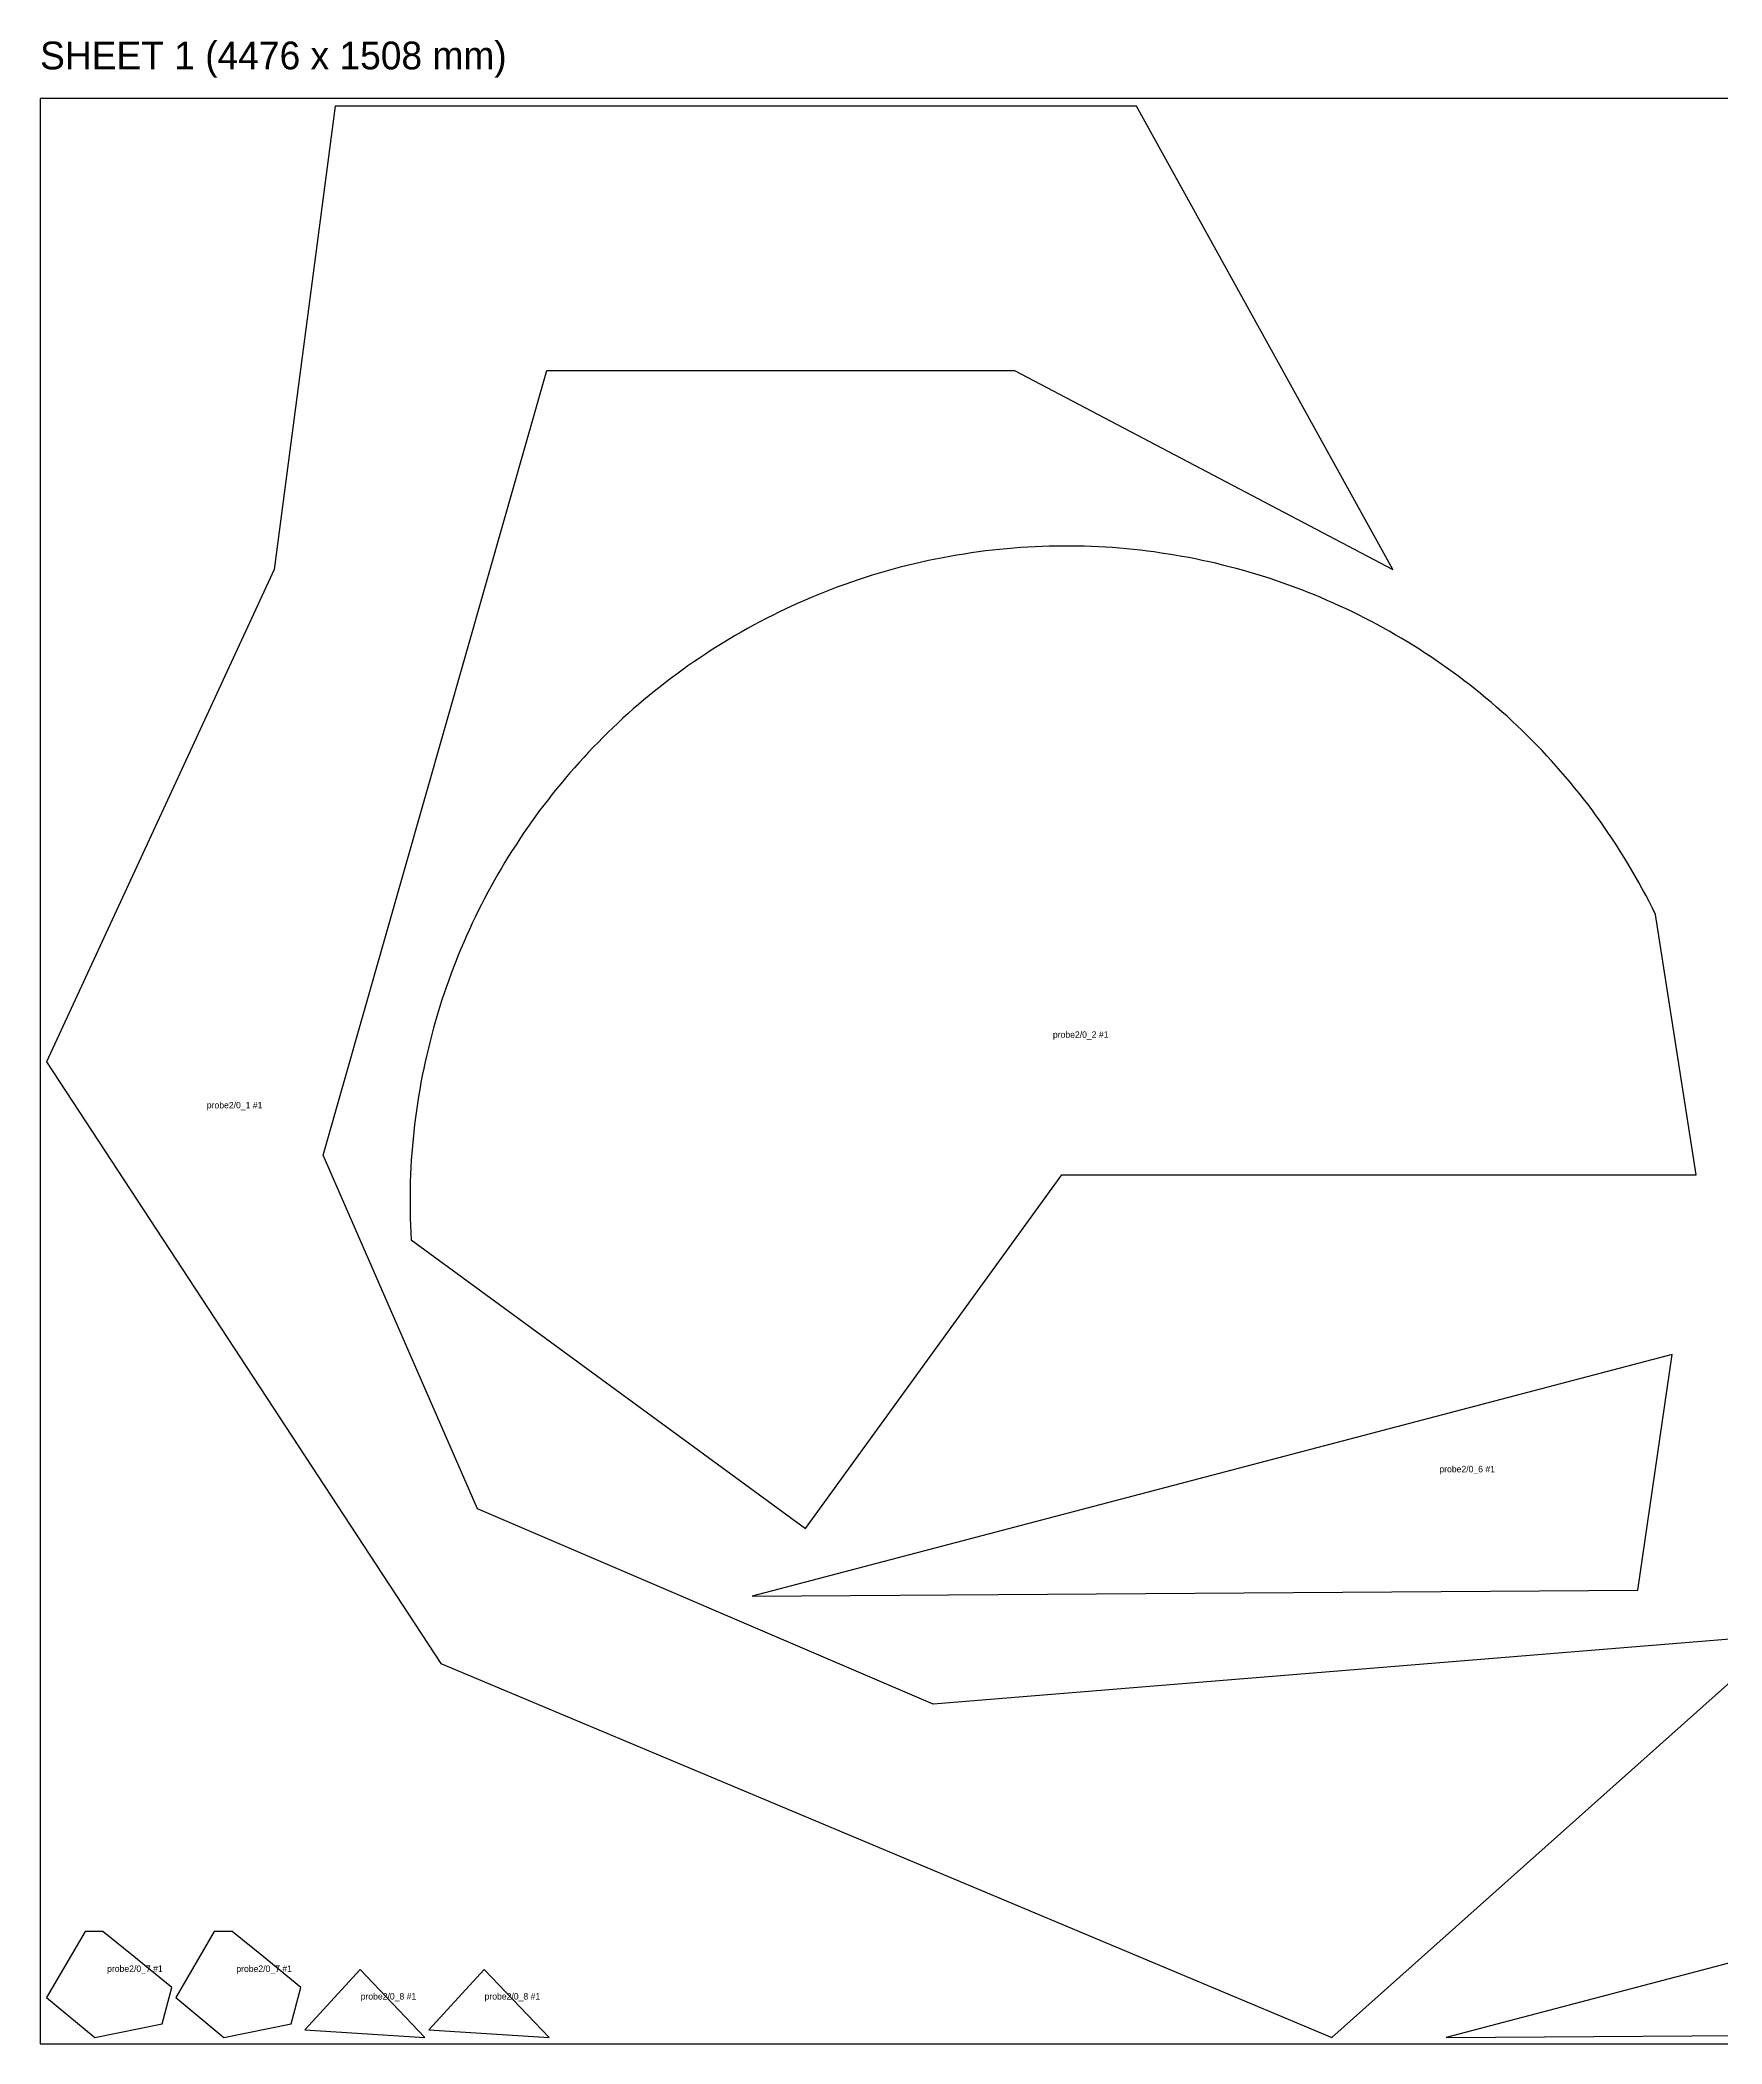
# Model space of a CAD drawing. Header units: millimetres. Extents: x 0 to 4476, y 0 to 1553.
# Drawn here: x 0 to 1304, y 0 to 1553 of the extents above; entities that cross this region are included whole.
import ezdxf

# ---------------------------------------------------------------- set-up
doc = ezdxf.new("R2010")
doc.units = ezdxf.units.MM
for name, color, linetype in [('PART_LABELS', 3, 'Continuous'), ('PART_S001_0001', 7, 'Continuous'), ('PART_S001_0005', 7, 'Continuous'), ('PART_S001_0011', 7, 'Continuous'), ('PART_S001_0012', 7, 'Continuous'), ('PART_S001_0013', 7, 'Continuous'), ('PART_S001_0014', 7, 'Continuous'), ('PART_S001_0015', 7, 'Continuous'), ('PART_S001_0016', 7, 'Continuous'), ('SHEET_BOUNDARY', 8, 'Continuous'), ('SHEET_LABELS', 6, 'Continuous')]:
    doc.layers.add(name, color=color, linetype=linetype)

msp = doc.modelspace()

# ---------------------------------------------------------------- linework, layer by layer
at = {"layer": 'PART_S001_0001'}
msp.add_lwpolyline([(850.3, 1502.1), (228.9, 1502.1), (181.6, 1142.8), (5, 761.4), (310.9, 295), (1001.6, 5), (1351.7, 317), (692.6, 263.4), (339.3, 414.7), (219.5, 688.9), (392.9, 1297.2), (755.6, 1297.2), (1049, 1142.8)], close=True, dxfattribs=at)
at = {"layer": 'PART_S001_0005'}
msp.add_lwpolyline([(287.7, 623.3), (593.6, 399.5), (792.3, 673.7), (1284.3, 673.7), (1252.8, 875.4), (1250.3, 880.5), (1247.7, 885.5), (1245.1, 890.6), (1242.4, 895.5), (1239.7, 900.4), (1237, 905.3), (1234.2, 910.2), (1231.3, 915), (1228.4, 919.8), (1225.4, 924.5), (1222.4, 929.2), (1219.4, 933.8), (1216.3, 938.4), (1213.2, 943), (1210, 947.5), (1206.7, 952), (1203.5, 956.5), (1200.2, 960.9), (1196.8, 965.2), (1193.4, 969.5), (1190, 973.8), (1186.5, 978), (1182.9, 982.2), (1179.4, 986.4), (1175.8, 990.5), (1172.1, 994.5), (1168.4, 998.5), (1164.7, 1002.5), (1160.9, 1006.4), (1157.1, 1010.3), (1153.3, 1014.2), (1149.4, 1018), (1145.5, 1021.7), (1141.5, 1025.4), (1137.6, 1029.1), (1133.5, 1032.7), (1129.5, 1036.2), (1125.4, 1039.8), (1121.2, 1043.2), (1117.1, 1046.7), (1112.9, 1050.1), (1108.6, 1053.4), (1104.4, 1056.7), (1100.1, 1059.9), (1095.8, 1063.1), (1091.4, 1066.3), (1087, 1069.4), (1082.6, 1072.4), (1078.1, 1075.4), (1073.6, 1078.4), (1069.1, 1081.3), (1064.6, 1084.2), (1060, 1087), (1055.4, 1089.7), (1050.8, 1092.4), (1046.1, 1095.1), (1041.5, 1097.7), (1036.8, 1100.3), (1032, 1102.8), (1027.3, 1105.3), (1022.5, 1107.7), (1017.7, 1110), (1012.8, 1112.4), (1008, 1114.6), (1003.1, 1116.8), (998.2, 1119), (993.3, 1121.1), (988.3, 1123.2), (983.3, 1125.2), (978.4, 1127.1), (973.3, 1129), (968.3, 1130.9), (963.3, 1132.7), (958.2, 1134.4), (953.1, 1136.1), (948, 1137.7), (942.9, 1139.3), (937.7, 1140.8), (932.5, 1142.3), (927.4, 1143.7), (922.2, 1145.1), (917, 1146.4), (911.7, 1147.7), (906.5, 1148.9), (901.2, 1150), (895.9, 1151.1), (890.7, 1152.2), (885.4, 1153.1), (880, 1154.1), (874.7, 1154.9), (869.4, 1155.7), (864, 1156.5), (858.7, 1157.2), (853.3, 1157.8), (847.9, 1158.4), (842.5, 1159), (837.1, 1159.4), (831.7, 1159.9), (826.3, 1160.2), (820.8, 1160.5), (815.4, 1160.7), (809.9, 1160.9), (804.5, 1161.1), (799, 1161.1), (793.5, 1161.1), (788.1, 1161.1), (782.6, 1161), (777.1, 1160.8), (771.6, 1160.6), (766.1, 1160.3), (760.6, 1159.9), (755.1, 1159.5), (749.6, 1159), (744.1, 1158.5), (738.6, 1157.9), (733.1, 1157.3), (727.6, 1156.5), (722.1, 1155.8), (716.6, 1154.9), (711, 1154), (705.5, 1153.1), (700, 1152), (694.5, 1150.9), (689, 1149.8), (683.5, 1148.6), (678, 1147.3), (672.5, 1146), (667, 1144.6), (661.5, 1143.1), (656.1, 1141.6), (650.6, 1140), (645.2, 1138.4), (639.9, 1136.7), (634.5, 1134.9), (629.2, 1133.1), (624, 1131.3), (618.7, 1129.4), (613.5, 1127.4), (608.3, 1125.4), (603.1, 1123.3), (598, 1121.2), (592.9, 1119), (587.9, 1116.8), (582.8, 1114.5), (577.8, 1112.2), (572.9, 1109.8), (567.9, 1107.3), (563, 1104.9), (558.2, 1102.3), (553.3, 1099.7), (548.5, 1097.1), (543.8, 1094.4), (539, 1091.7), (534.3, 1088.9), (529.7, 1086.1), (525, 1083.2), (520.4, 1080.3), (515.9, 1077.4), (511.4, 1074.3), (506.9, 1071.3), (502.4, 1068.2), (498, 1065), (493.7, 1061.8), (489.3, 1058.6), (485, 1055.3), (480.8, 1052), (476.5, 1048.6), (472.4, 1045.2), (468.2, 1041.8), (464.1, 1038.3), (460, 1034.8), (456, 1031.2), (452, 1027.6), (448.1, 1023.9), (444.2, 1020.2), (440.3, 1016.5), (436.5, 1012.7), (432.7, 1008.9), (429, 1005.1), (425.3, 1001.2), (421.6, 997.2), (418, 993.3), (414.4, 989.3), (410.9, 985.2), (407.4, 981.2), (404, 977.1), (400.6, 972.9), (397.2, 968.7), (393.9, 964.5), (390.6, 960.3), (387.4, 956), (384.2, 951.7), (381.1, 947.3), (378, 942.9), (375, 938.5), (372, 934.1), (369.1, 929.6), (366.2, 925.1), (363.3, 920.6), (360.5, 916), (357.7, 911.4), (355, 906.8), (352.4, 902.1), (349.8, 897.4), (347.2, 892.7), (344.7, 887.9), (342.2, 883.2), (339.8, 878.4), (337.4, 873.5), (335.1, 868.7), (332.9, 863.8), (330.7, 858.9), (328.5, 854), (326.4, 849), (324.3, 844), (322.3, 839), (320.4, 834), (318.5, 829), (316.6, 823.9), (314.8, 818.8), (313.1, 813.7), (311.4, 808.5), (309.7, 803.4), (308.2, 798.2), (306.6, 793), (305.2, 787.7), (303.7, 782.5), (302.4, 777.2), (301.1, 771.9), (299.8, 766.6), (298.6, 761.3), (297.5, 756), (296.4, 750.6), (295.4, 745.2), (294.4, 739.8), (293.5, 734.4), (292.6, 729), (291.8, 723.6), (291.1, 718.1), (290.4, 712.6), (289.8, 707.1), (289.2, 701.6), (288.7, 696.1), (288.3, 690.6), (287.9, 685), (287.6, 679.5), (287.3, 673.9), (287.1, 668.3), (287, 662.7), (286.9, 657.1), (286.9, 651.5), (286.9, 645.9), (287, 640.2), (287.2, 634.6), (287.4, 628.9)], close=True, dxfattribs=at)
at = {"layer": 'PART_S001_0011'}
msp.add_lwpolyline([(552.2, 347), (1238.9, 351.7), (1265.7, 534.5)], close=True, dxfattribs=at)
at = {"layer": 'PART_S001_0012'}
msp.add_lwpolyline([(1090.3, 5), (1777, 9.7), (1803.8, 192.5)], close=True, dxfattribs=at)
at = {"layer": 'PART_S001_0013'}
msp.add_lwpolyline([(5, 35.9), (42.4, 5), (94.7, 15.5), (102.2, 43.8), (72.8, 67.7), (48.8, 87.2), (34.9, 87.2)], close=True, dxfattribs=at)
at = {"layer": 'PART_S001_0014'}
msp.add_lwpolyline([(105.2, 35.9), (142.5, 5), (194.8, 15.5), (202.3, 43.8), (172.9, 67.7), (148.9, 87.2), (135.1, 87.2)], close=True, dxfattribs=at)
at = {"layer": 'PART_S001_0015'}
msp.add_lwpolyline([(205.3, 11), (298.5, 5), (248.1, 57.7)], close=True, dxfattribs=at)
at = {"layer": 'PART_S001_0016'}
msp.add_lwpolyline([(301.5, 11), (394.7, 5), (344.3, 57.7)], close=True, dxfattribs=at)
at = {"layer": 'SHEET_BOUNDARY'}
msp.add_lwpolyline([(0, 0), (4476, 0), (4476, 1508), (0, 1508)], close=True, dxfattribs=at)

# ---------------------------------------------------------------- texts
at = {"layer": 'PART_LABELS'}
for s, p in [('probe2/0_2 #1', (785.4, 779.9)), ('probe2/0_1 #1', (129.3, 725.2)), ('probe2/0_6 #1', (1085.1, 443.1)), ('probe2/0_7 #1', (52, 55.8)), ('probe2/0_7 #1', (152.2, 55.8)), ('probe2/0_8 #1', (248.6, 34.4)), ('probe2/0_8 #1', (344.7, 34.4))]:
    msp.add_text(s, height=5, dxfattribs=at).set_placement(p)
at = {"layer": 'SHEET_LABELS'}
msp.add_text('SHEET 1 (4476 x 1508 mm)', height=21.543, dxfattribs=at).set_placement((0, 1530.6))

doc.saveas('drawing.dxf')
